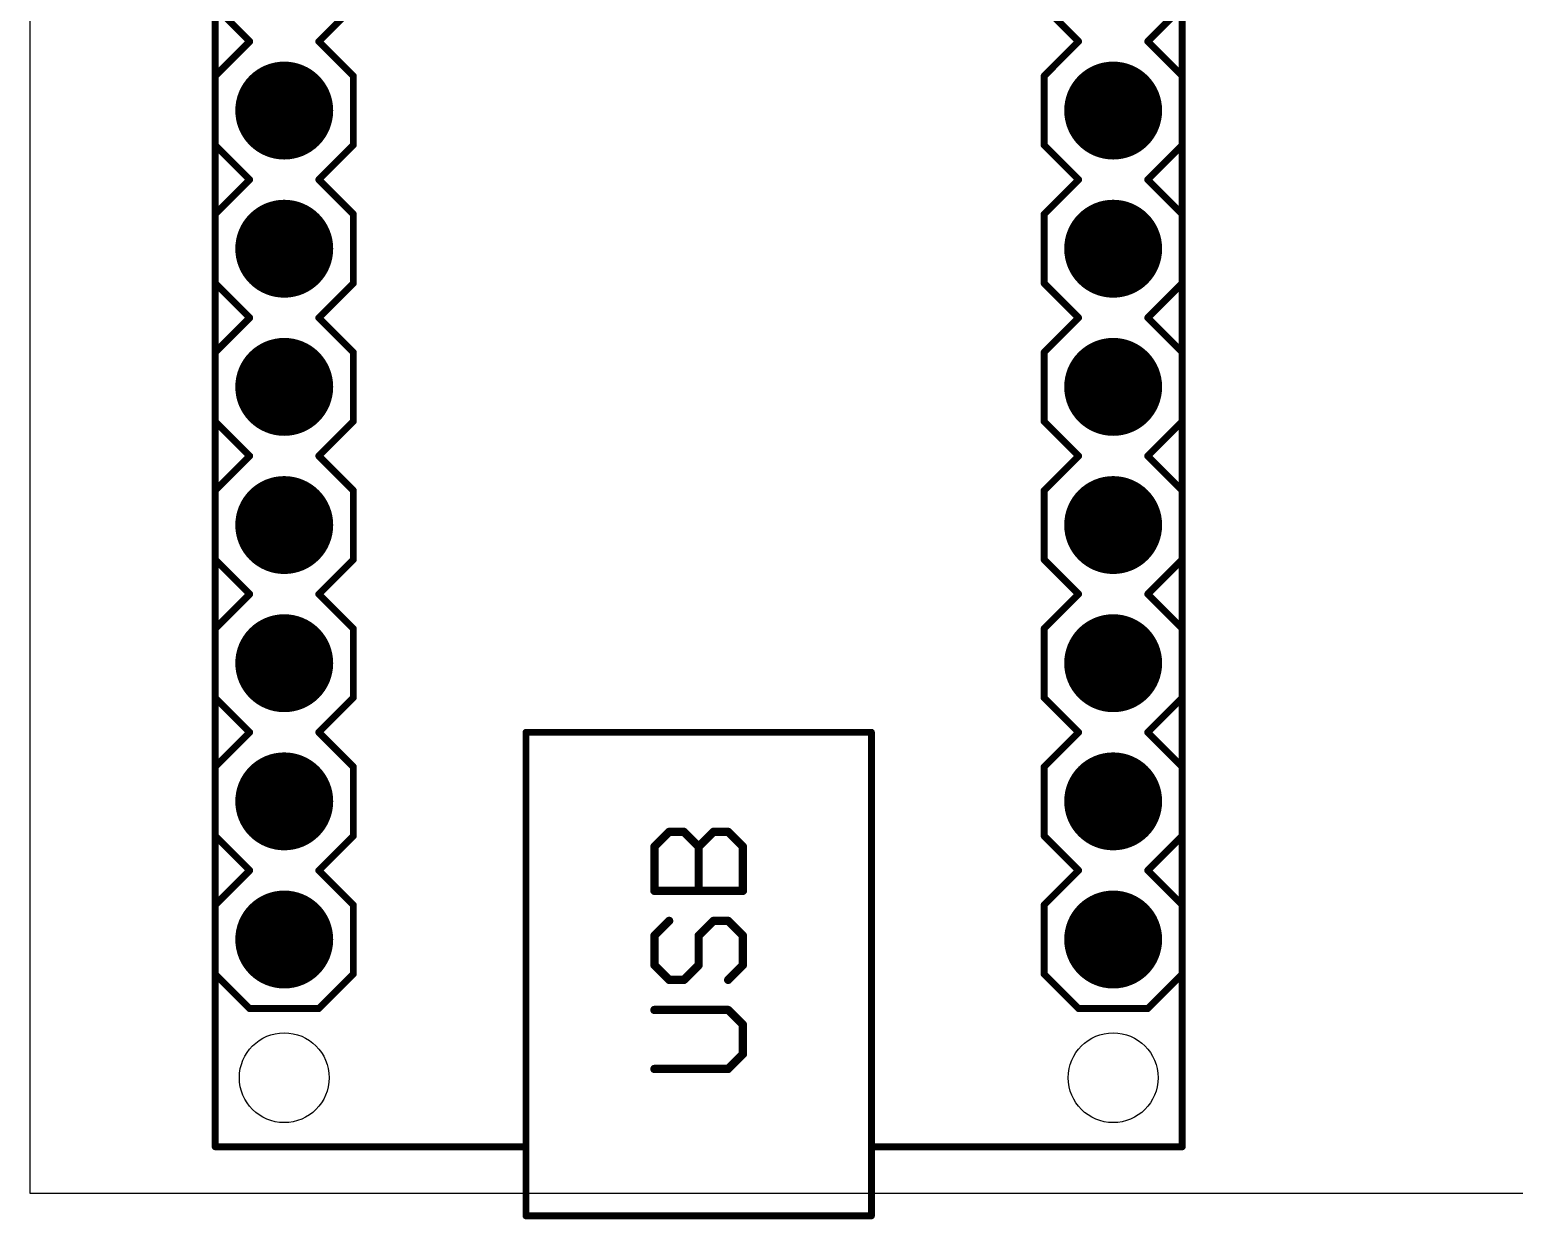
# Model space of a CAD drawing. Extents: x 0 to 61.3, y -0.5 to 69.
# Drawn here: x 0 to 27.3, y -0.48 to 21.39 of the extents above; entities that cross this region are included whole.
import ezdxf

# ---------------------------------------------------------------- set-up
doc = ezdxf.new("R2010")
doc.units = 0
for name, color, linetype in [('17', 82, 'CONTINUOUS'), ('20', 7, 'CONTINUOUS'), ('21', 253, 'CONTINUOUS')]:
    doc.layers.add(name, color=color, linetype=linetype)

# ---------------------------------------------------------------- blocks, each defined once
blk = doc.blocks.new('ROUNDP')
at = {"const_width": 0.5}
blk.add_lwpolyline([(0, -0.25, 1), (0, 0.25, 1), (0, -0.25)], format="xyb", dxfattribs=at)

msp = doc.modelspace()

# ---------------------------------------------------------------- linework, layer by layer
at = {"layer": '20'}
for p, q in [((0, 69), (0, 0)), ((0, 0), (60, 0))]:
    msp.add_line(p, q, dxfattribs=at)
for centre in [(4.68, 2.12), (19.92, 2.12)]:
    msp.add_circle(centre, 0.8255, dxfattribs=at)
at = {"layer": '21'}
for points, const_width in [([(3.41, 34.505), (3.41, 17.995)], 0.127), ([(3.41, 21.805), (4.045, 21.17)], 0.127), ([(5.315, 21.17), (5.95, 21.805)], 0.127), ([(19.285, 21.17), (18.65, 21.805)], 0.127), ([(20.555, 21.17), (21.19, 21.805)], 0.127), ([(21.19, 20.535), (21.19, 21.805)], 0.127), ([(4.045, 21.17), (3.41, 20.535)], 0.127), ([(5.95, 20.535), (5.315, 21.17)], 0.127), ([(18.65, 20.535), (19.285, 21.17)], 0.127), ([(21.19, 20.535), (20.555, 21.17)], 0.127), ([(5.95, 19.265), (5.95, 20.535)], 0.127), ([(18.65, 19.265), (18.65, 20.535)], 0.127), ([(21.19, 19.265), (21.19, 20.535)], 0.127), ([(3.41, 19.265), (4.045, 18.63)], 0.127), ([(5.315, 18.63), (5.95, 19.265)], 0.127), ([(19.285, 18.63), (18.65, 19.265)], 0.127), ([(20.555, 18.63), (21.19, 19.265)], 0.127), ([(21.19, 17.995), (21.19, 19.265)], 0.127), ([(4.045, 18.63), (3.41, 17.995)], 0.127), ([(5.95, 17.995), (5.315, 18.63)], 0.127), ([(18.65, 17.995), (19.285, 18.63)], 0.127), ([(21.19, 17.995), (20.555, 18.63)], 0.127), ([(3.41, 17.995), (3.41, 10.375)], 0.127), ([(5.95, 16.725), (5.95, 17.995)], 0.127), ([(18.65, 16.725), (18.65, 17.995)], 0.127), ([(21.19, 16.725), (21.19, 17.995)], 0.127), ([(3.41, 16.725), (4.045, 16.09)], 0.127), ([(5.315, 16.09), (5.95, 16.725)], 0.127), ([(19.285, 16.09), (18.65, 16.725)], 0.127), ([(20.555, 16.09), (21.19, 16.725)], 0.127), ([(21.19, 15.455), (21.19, 16.725)], 0.127), ([(4.045, 16.09), (3.41, 15.455)], 0.127), ([(5.95, 15.455), (5.315, 16.09)], 0.127), ([(18.65, 15.455), (19.285, 16.09)], 0.127), ([(21.19, 15.455), (20.555, 16.09)], 0.127), ([(5.95, 14.185), (5.95, 15.455)], 0.127), ([(18.65, 14.185), (18.65, 15.455)], 0.127), ([(21.19, 14.185), (21.19, 15.455)], 0.127), ([(3.41, 14.185), (4.045, 13.55)], 0.127), ([(5.315, 13.55), (5.95, 14.185)], 0.127), ([(19.285, 13.55), (18.65, 14.185)], 0.127), ([(20.555, 13.55), (21.19, 14.185)], 0.127), ([(21.19, 12.915), (21.19, 14.185)], 0.127), ([(4.045, 13.55), (3.41, 12.915)], 0.127), ([(5.95, 12.915), (5.315, 13.55)], 0.127), ([(18.65, 12.915), (19.285, 13.55)], 0.127), ([(21.19, 12.915), (20.555, 13.55)], 0.127), ([(5.95, 11.645), (5.95, 12.915)], 0.127), ([(18.65, 11.645), (18.65, 12.915)], 0.127), ([(21.19, 10.375), (21.19, 12.915)], 0.127), ([(3.41, 11.645), (4.045, 11.01)], 0.127), ([(5.315, 11.01), (5.95, 11.645)], 0.127), ([(18.65, 11.645), (19.285, 11.01)], 0.127), ([(21.19, 11.645), (20.555, 11.01)], 0.127), ([(4.045, 11.01), (3.41, 10.375)], 0.127), ([(5.95, 10.375), (5.315, 11.01)], 0.127), ([(19.285, 11.01), (18.65, 10.375)], 0.127), ([(21.19, 10.375), (20.555, 11.01)], 0.127), ([(3.41, 10.375), (3.41, 9.105)], 0.127), ([(5.95, 9.105), (5.95, 10.375)], 0.127), ([(18.65, 10.375), (18.65, 9.105)], 0.127), ([(21.19, 9.105), (21.19, 10.375)], 0.127), ([(3.41, 9.105), (3.41, 7.835)], 0.127), ([(3.41, 9.105), (4.045, 8.47)], 0.127), ([(5.315, 8.47), (5.95, 9.105)], 0.127), ([(18.65, 9.105), (19.285, 8.47)], 0.127), ([(20.555, 8.47), (21.19, 9.105)], 0.127), ([(21.19, 7.835), (21.19, 9.105)], 0.127), ([(4.045, 8.47), (3.41, 7.835)], 0.127), ([(5.95, 7.835), (5.315, 8.47)], 0.127), ([(9.125, 0.85), (9.125, 8.47)], 0.127), ([(9.125, 8.47), (15.475, 8.47)], 0.127), ([(15.475, 8.47), (15.475, 0.85)], 0.127), ([(19.285, 8.47), (18.65, 7.835)], 0.127), ([(21.19, 7.835), (20.555, 8.47)], 0.127), ([(3.41, 7.835), (3.41, 6.565)], 0.127), ([(5.95, 6.565), (5.95, 7.835)], 0.127), ([(18.65, 7.835), (18.65, 6.565)], 0.127), ([(21.19, 6.565), (21.19, 7.835)], 0.127), ([(3.41, 6.565), (3.41, 5.295)], 0.127), ([(3.41, 6.565), (4.045, 5.93)], 0.127), ([(5.315, 5.93), (5.95, 6.565)], 0.127), ([(11.4858, 6.3683), (11.757, 6.6394)], 0.1524), ([(11.757, 6.6394), (12.0281, 6.6394)], 0.1524), ([(12.0281, 6.6394), (12.2993, 6.3683)], 0.1524), ([(12.2993, 6.3683), (12.5705, 6.6394)], 0.1524), ([(12.5705, 6.6394), (12.8416, 6.6394)], 0.1524), ([(12.8416, 6.6394), (13.1128, 6.3683)], 0.1524), ([(18.65, 6.565), (19.285, 5.93)], 0.127), ([(20.555, 5.93), (21.19, 6.565)], 0.127), ([(21.19, 5.295), (21.19, 6.565)], 0.127), ([(11.4858, 5.5548), (11.4858, 6.3683)], 0.1524), ([(12.2993, 5.5548), (12.2993, 6.3683)], 0.1524), ([(13.1128, 6.3683), (13.1128, 5.5548)], 0.1524), ([(4.045, 5.93), (3.41, 5.295)], 0.127), ([(5.95, 5.295), (5.315, 5.93)], 0.127), ([(19.285, 5.93), (18.65, 5.295)], 0.127), ([(21.19, 5.295), (20.555, 5.93)], 0.127), ([(13.1128, 5.5548), (11.4858, 5.5548)], 0.1524), ([(3.41, 5.295), (3.41, 4.025)], 0.127), ([(5.95, 4.025), (5.95, 5.295)], 0.127), ([(18.65, 5.295), (18.65, 4.025)], 0.127), ([(21.19, 4.025), (21.19, 5.295)], 0.127), ([(11.757, 5.0023), (11.4858, 4.7311)], 0.1524), ([(12.2993, 4.7311), (12.5705, 5.0023)], 0.1524), ([(12.5705, 5.0023), (12.8416, 5.0023)], 0.1524), ([(12.8416, 5.0023), (13.1128, 4.7311)], 0.1524), ([(11.4858, 4.7311), (11.4858, 4.1888)], 0.1524), ([(12.2993, 4.1888), (12.2993, 4.7311)], 0.1524), ([(13.1128, 4.7311), (13.1128, 4.1888)], 0.1524), ([(11.4858, 4.1888), (11.757, 3.9176)], 0.1524), ([(12.0281, 3.9176), (12.2993, 4.1888)], 0.1524), ([(13.1128, 4.1888), (12.8416, 3.9176)], 0.1524), ([(3.41, 4.025), (3.41, 0.85)], 0.127), ([(3.41, 4.025), (4.045, 3.39)], 0.127), ([(5.315, 3.39), (5.95, 4.025)], 0.127), ([(11.757, 3.9176), (12.0281, 3.9176)], 0.1524), ([(18.65, 4.025), (19.285, 3.39)], 0.127), ([(20.555, 3.39), (21.19, 4.025)], 0.127), ([(21.19, 0.85), (21.19, 4.025)], 0.127), ([(4.045, 3.39), (5.315, 3.39)], 0.127), ([(12.8416, 3.3651), (11.4858, 3.3651)], 0.1524), ([(13.1128, 3.094), (12.8416, 3.3651)], 0.1524), ([(19.285, 3.39), (20.555, 3.39)], 0.127), ([(13.1128, 2.5516), (13.1128, 3.094)], 0.1524), ([(12.8416, 2.2805), (13.1128, 2.5516)], 0.1524), ([(11.4858, 2.2805), (12.8416, 2.2805)], 0.1524), ([(3.41, 0.85), (9.125, 0.85)], 0.127), ([(9.125, 0.85), (9.125, -0.42)], 0.127), ([(15.475, 0.85), (21.19, 0.85)], 0.127), ([(15.475, -0.42), (15.475, 0.85)], 0.127), ([(9.125, -0.42), (15.475, -0.42)], 0.127)]:
    msp.add_lwpolyline(points, dxfattribs=dict(at, const_width=const_width))
for points, const_width in [([(4.0675, 21.1475, 1), (4.0225, 21.1925)], 0.0635), ([(4.0225, 21.1475, 1), (4.0675, 21.1925)], 0.0635), ([(5.3375, 21.1925, 1), (5.2925, 21.1475)], 0.0635), ([(5.2925, 21.1925, 1), (5.3375, 21.1475)], 0.0635), ([(19.3075, 21.1475, 1), (19.2625, 21.1925)], 0.0635), ([(19.2625, 21.1475, 1), (19.3075, 21.1925)], 0.0635), ([(20.5775, 21.1925, 1), (20.5325, 21.1475)], 0.0635), ([(20.5325, 21.1925, 1), (20.5775, 21.1475)], 0.0635), ([(3.3875, 20.5575, 1), (3.4325, 20.5125)], 0.0635), ([(5.9817, 20.535, 1), (5.9183, 20.535)], 0.0635), ([(5.9275, 20.5125, 1), (5.9725, 20.5575)], 0.0635), ([(18.6275, 20.5575, 1), (18.6725, 20.5125)], 0.0635), ([(18.6818, 20.535, 1), (18.6183, 20.535)], 0.0635), ([(21.2218, 20.535, 1), (21.1583, 20.535)], 0.0635), ([(21.1583, 20.535, 1), (21.2218, 20.535)], 0.0635), ([(21.1675, 20.5125, 1), (21.2125, 20.5575)], 0.0635), ([(3.4325, 19.2875, 1), (3.3875, 19.2425)], 0.0635), ([(5.9183, 19.265, 1), (5.9817, 19.265)], 0.0635), ([(5.9725, 19.2425, 1), (5.9275, 19.2875)], 0.0635), ([(18.6725, 19.2875, 1), (18.6275, 19.2425)], 0.0635), ([(18.6183, 19.265, 1), (18.6818, 19.265)], 0.0635), ([(21.2218, 19.265, 1), (21.1583, 19.265)], 0.0635), ([(21.1583, 19.265, 1), (21.2218, 19.265)], 0.0635), ([(21.2125, 19.2425, 1), (21.1675, 19.2875)], 0.0635), ([(4.0675, 18.6075, 1), (4.0225, 18.6525)], 0.0635), ([(4.0225, 18.6075, 1), (4.0675, 18.6525)], 0.0635), ([(5.3375, 18.6525, 1), (5.2925, 18.6075)], 0.0635), ([(5.2925, 18.6525, 1), (5.3375, 18.6075)], 0.0635), ([(19.3075, 18.6075, 1), (19.2625, 18.6525)], 0.0635), ([(19.2625, 18.6075, 1), (19.3075, 18.6525)], 0.0635), ([(20.5775, 18.6525, 1), (20.5325, 18.6075)], 0.0635), ([(20.5325, 18.6525, 1), (20.5775, 18.6075)], 0.0635), ([(3.4418, 17.995, 1), (3.3782, 17.995)], 0.0635), ([(3.3875, 18.0175, 1), (3.4325, 17.9725)], 0.0635), ([(3.3782, 17.995, 1), (3.4418, 17.995)], 0.0635), ([(5.9817, 17.995, 1), (5.9183, 17.995)], 0.0635), ([(5.9275, 17.9725, 1), (5.9725, 18.0175)], 0.0635), ([(18.6275, 18.0175, 1), (18.6725, 17.9725)], 0.0635), ([(18.6818, 17.995, 1), (18.6183, 17.995)], 0.0635), ([(21.2218, 17.995, 1), (21.1583, 17.995)], 0.0635), ([(21.1583, 17.995, 1), (21.2218, 17.995)], 0.0635), ([(21.1675, 17.9725, 1), (21.2125, 18.0175)], 0.0635), ([(3.4325, 16.7475, 1), (3.3875, 16.7025)], 0.0635), ([(5.9183, 16.725, 1), (5.9817, 16.725)], 0.0635), ([(5.9725, 16.7025, 1), (5.9275, 16.7475)], 0.0635), ([(18.6725, 16.7475, 1), (18.6275, 16.7025)], 0.0635), ([(18.6183, 16.725, 1), (18.6818, 16.725)], 0.0635), ([(21.2218, 16.725, 1), (21.1583, 16.725)], 0.0635), ([(21.1583, 16.725, 1), (21.2218, 16.725)], 0.0635), ([(21.2125, 16.7025, 1), (21.1675, 16.7475)], 0.0635), ([(4.0675, 16.0675, 1), (4.0225, 16.1125)], 0.0635), ([(4.0225, 16.0675, 1), (4.0675, 16.1125)], 0.0635), ([(5.3375, 16.1125, 1), (5.2925, 16.0675)], 0.0635), ([(5.2925, 16.1125, 1), (5.3375, 16.0675)], 0.0635), ([(19.3075, 16.0675, 1), (19.2625, 16.1125)], 0.0635), ([(19.2625, 16.0675, 1), (19.3075, 16.1125)], 0.0635), ([(20.5775, 16.1125, 1), (20.5325, 16.0675)], 0.0635), ([(20.5325, 16.1125, 1), (20.5775, 16.0675)], 0.0635), ([(3.3875, 15.4775, 1), (3.4325, 15.4325)], 0.0635), ([(5.9817, 15.455, 1), (5.9183, 15.455)], 0.0635), ([(5.9275, 15.4325, 1), (5.9725, 15.4775)], 0.0635), ([(18.6275, 15.4775, 1), (18.6725, 15.4325)], 0.0635), ([(18.6818, 15.455, 1), (18.6183, 15.455)], 0.0635), ([(21.2218, 15.455, 1), (21.1583, 15.455)], 0.0635), ([(21.1583, 15.455, 1), (21.2218, 15.455)], 0.0635), ([(21.1675, 15.4325, 1), (21.2125, 15.4775)], 0.0635), ([(3.4325, 14.2075, 1), (3.3875, 14.1625)], 0.0635), ([(5.9183, 14.185, 1), (5.9817, 14.185)], 0.0635), ([(5.9725, 14.1625, 1), (5.9275, 14.2075)], 0.0635), ([(18.6725, 14.2075, 1), (18.6275, 14.1625)], 0.0635), ([(18.6183, 14.185, 1), (18.6818, 14.185)], 0.0635), ([(21.2218, 14.185, 1), (21.1583, 14.185)], 0.0635), ([(21.1583, 14.185, 1), (21.2218, 14.185)], 0.0635), ([(21.2125, 14.1625, 1), (21.1675, 14.2075)], 0.0635), ([(4.0675, 13.5275, 1), (4.0225, 13.5725)], 0.0635), ([(4.0225, 13.5275, 1), (4.0675, 13.5725)], 0.0635), ([(5.3375, 13.5725, 1), (5.2925, 13.5275)], 0.0635), ([(5.2925, 13.5725, 1), (5.3375, 13.5275)], 0.0635), ([(19.3075, 13.5275, 1), (19.2625, 13.5725)], 0.0635), ([(19.2625, 13.5275, 1), (19.3075, 13.5725)], 0.0635), ([(20.5775, 13.5725, 1), (20.5325, 13.5275)], 0.0635), ([(20.5325, 13.5725, 1), (20.5775, 13.5275)], 0.0635), ([(3.3875, 12.9375, 1), (3.4325, 12.8925)], 0.0635), ([(5.9817, 12.915, 1), (5.9183, 12.915)], 0.0635), ([(5.9275, 12.8925, 1), (5.9725, 12.9375)], 0.0635), ([(18.6275, 12.9375, 1), (18.6725, 12.8925)], 0.0635), ([(18.6818, 12.915, 1), (18.6183, 12.915)], 0.0635), ([(21.2218, 12.915, 1), (21.1583, 12.915)], 0.0635), ([(21.1583, 12.915, 1), (21.2218, 12.915)], 0.0635), ([(21.1675, 12.8925, 1), (21.2125, 12.9375)], 0.0635), ([(3.4325, 11.6675, 1), (3.3875, 11.6225)], 0.0635), ([(5.9183, 11.645, 1), (5.9817, 11.645)], 0.0635), ([(5.9725, 11.6225, 1), (5.9275, 11.6675)], 0.0635), ([(18.6725, 11.6675, 1), (18.6275, 11.6225)], 0.0635), ([(18.6183, 11.645, 1), (18.6818, 11.645)], 0.0635), ([(21.2125, 11.6225, 1), (21.1675, 11.6675)], 0.0635), ([(4.0675, 10.9875, 1), (4.0225, 11.0325)], 0.0635), ([(4.0225, 10.9875, 1), (4.0675, 11.0325)], 0.0635), ([(5.3375, 11.0325, 1), (5.2925, 10.9875)], 0.0635), ([(5.2925, 11.0325, 1), (5.3375, 10.9875)], 0.0635), ([(19.3075, 10.9875, 1), (19.2625, 11.0325)], 0.0635), ([(19.2625, 10.9875, 1), (19.3075, 11.0325)], 0.0635), ([(20.5775, 11.0325, 1), (20.5325, 10.9875)], 0.0635), ([(20.5325, 11.0325, 1), (20.5775, 10.9875)], 0.0635), ([(3.4418, 10.375, 1), (3.3782, 10.375)], 0.0635), ([(3.3875, 10.3975, 1), (3.4325, 10.3525)], 0.0635), ([(3.3782, 10.375, 1), (3.4418, 10.375)], 0.0635), ([(5.9817, 10.375, 1), (5.9183, 10.375)], 0.0635), ([(5.9275, 10.3525, 1), (5.9725, 10.3975)], 0.0635), ([(18.6275, 10.3975, 1), (18.6725, 10.3525)], 0.0635), ([(18.6818, 10.375, 1), (18.6183, 10.375)], 0.0635), ([(21.2218, 10.375, 1), (21.1583, 10.375)], 0.0635), ([(21.1583, 10.375, 1), (21.2218, 10.375)], 0.0635), ([(21.1675, 10.3525, 1), (21.2125, 10.3975)], 0.0635), ([(3.4418, 9.105, 1), (3.3782, 9.105)], 0.0635), ([(3.4325, 9.1275, 1), (3.3875, 9.0825)], 0.0635), ([(3.3782, 9.105, 1), (3.4418, 9.105)], 0.0635), ([(5.9183, 9.105, 1), (5.9817, 9.105)], 0.0635), ([(5.9725, 9.0825, 1), (5.9275, 9.1275)], 0.0635), ([(18.6725, 9.1275, 1), (18.6275, 9.0825)], 0.0635), ([(18.6183, 9.105, 1), (18.6818, 9.105)], 0.0635), ([(21.2218, 9.105, 1), (21.1583, 9.105)], 0.0635), ([(21.1583, 9.105, 1), (21.2218, 9.105)], 0.0635), ([(21.2125, 9.0825, 1), (21.1675, 9.1275)], 0.0635), ([(4.0675, 8.4475, 1), (4.0225, 8.4925)], 0.0635), ([(4.0225, 8.4475, 1), (4.0675, 8.4925)], 0.0635), ([(5.3375, 8.4925, 1), (5.2925, 8.4475)], 0.0635), ([(5.2925, 8.4925, 1), (5.3375, 8.4475)], 0.0635), ([(9.1568, 8.47, 1), (9.0932, 8.47)], 0.0635), ([(9.125, 8.5018, 1), (9.125, 8.4383)], 0.0635), ([(15.5068, 8.47, 1), (15.4433, 8.47)], 0.0635), ([(15.475, 8.4383, 1), (15.475, 8.5018)], 0.0635), ([(19.3075, 8.4475, 1), (19.2625, 8.4925)], 0.0635), ([(19.2625, 8.4475, 1), (19.3075, 8.4925)], 0.0635), ([(20.5775, 8.4925, 1), (20.5325, 8.4475)], 0.0635), ([(20.5325, 8.4925, 1), (20.5775, 8.4475)], 0.0635), ([(3.4418, 7.835, 1), (3.3782, 7.835)], 0.0635), ([(3.3875, 7.8575, 1), (3.4325, 7.8125)], 0.0635), ([(3.3782, 7.835, 1), (3.4418, 7.835)], 0.0635), ([(5.9817, 7.835, 1), (5.9183, 7.835)], 0.0635), ([(5.9275, 7.8125, 1), (5.9725, 7.8575)], 0.0635), ([(18.6275, 7.8575, 1), (18.6725, 7.8125)], 0.0635), ([(18.6818, 7.835, 1), (18.6183, 7.835)], 0.0635), ([(21.2218, 7.835, 1), (21.1583, 7.835)], 0.0635), ([(21.1583, 7.835, 1), (21.2218, 7.835)], 0.0635), ([(21.1675, 7.8125, 1), (21.2125, 7.8575)], 0.0635), ([(3.4325, 6.5875, 1), (3.3875, 6.5425)], 0.0635), ([(3.4418, 6.565, 1), (3.3782, 6.565)], 0.0635), ([(3.3782, 6.565, 1), (3.4418, 6.565)], 0.0635), ([(5.9183, 6.565, 1), (5.9817, 6.565)], 0.0635), ([(5.9725, 6.5425, 1), (5.9275, 6.5875)], 0.0635), ([(11.757, 6.6775, 1), (11.757, 6.6013)], 0.0762), ([(11.7839, 6.6125, 1), (11.73, 6.6664)], 0.0762), ([(12.0551, 6.6664, 1), (12.0012, 6.6125)], 0.0762), ([(12.0281, 6.6013, 1), (12.0281, 6.6775)], 0.0762), ([(12.5705, 6.6775, 1), (12.5705, 6.6013)], 0.0762), ([(12.5974, 6.6125, 1), (12.5435, 6.6664)], 0.0762), ([(12.8686, 6.6664, 1), (12.8147, 6.6125)], 0.0762), ([(12.8416, 6.6013, 1), (12.8416, 6.6775)], 0.0762), ([(18.6725, 6.5875, 1), (18.6275, 6.5425)], 0.0635), ([(18.6183, 6.565, 1), (18.6818, 6.565)], 0.0635), ([(21.2218, 6.565, 1), (21.1583, 6.565)], 0.0635), ([(21.1583, 6.565, 1), (21.2218, 6.565)], 0.0635), ([(21.2125, 6.5425, 1), (21.1675, 6.5875)], 0.0635), ([(11.5239, 6.3683, 1), (11.4477, 6.3683)], 0.0762), ([(11.4589, 6.3952, 1), (11.5128, 6.3413)], 0.0762), ([(12.3374, 6.3683, 1), (12.2612, 6.3683)], 0.0762), ([(12.2724, 6.3952, 1), (12.3262, 6.3413)], 0.0762), ([(12.2724, 6.3413, 1), (12.3262, 6.3952)], 0.0762), ([(13.1509, 6.3683, 1), (13.0747, 6.3683)], 0.0762), ([(13.0859, 6.3413, 1), (13.1397, 6.3952)], 0.0762), ([(4.0675, 5.9075, 1), (4.0225, 5.9525)], 0.0635), ([(4.0225, 5.9075, 1), (4.0675, 5.9525)], 0.0635), ([(5.3375, 5.9525, 1), (5.2925, 5.9075)], 0.0635), ([(5.2925, 5.9525, 1), (5.3375, 5.9075)], 0.0635), ([(19.3075, 5.9075, 1), (19.2625, 5.9525)], 0.0635), ([(19.2625, 5.9075, 1), (19.3075, 5.9525)], 0.0635), ([(20.5775, 5.9525, 1), (20.5325, 5.9075)], 0.0635), ([(20.5325, 5.9525, 1), (20.5775, 5.9075)], 0.0635), ([(11.4858, 5.5929, 1), (11.4858, 5.5167)], 0.0762), ([(11.4477, 5.5548, 1), (11.5239, 5.5548)], 0.0762), ([(12.2612, 5.5548, 1), (12.3374, 5.5548)], 0.0762), ([(13.0747, 5.5548, 1), (13.1509, 5.5548)], 0.0762), ([(13.1128, 5.5167, 1), (13.1128, 5.5929)], 0.0762), ([(3.4418, 5.295, 1), (3.3782, 5.295)], 0.0635), ([(3.3875, 5.3175, 1), (3.4325, 5.2725)], 0.0635), ([(3.3782, 5.295, 1), (3.4418, 5.295)], 0.0635), ([(5.9817, 5.295, 1), (5.9183, 5.295)], 0.0635), ([(5.9275, 5.2725, 1), (5.9725, 5.3175)], 0.0635), ([(18.6275, 5.3175, 1), (18.6725, 5.2725)], 0.0635), ([(18.6818, 5.295, 1), (18.6183, 5.295)], 0.0635), ([(21.2218, 5.295, 1), (21.1583, 5.295)], 0.0635), ([(21.1583, 5.295, 1), (21.2218, 5.295)], 0.0635), ([(21.1675, 5.2725, 1), (21.2125, 5.3175)], 0.0635), ([(11.7839, 4.9753, 1), (11.73, 5.0292)], 0.0762), ([(12.5705, 5.0404, 1), (12.5705, 4.9642)], 0.0762), ([(12.5974, 4.9753, 1), (12.5435, 5.0292)], 0.0762), ([(12.8686, 5.0292, 1), (12.8147, 4.9753)], 0.0762), ([(12.8416, 4.9642, 1), (12.8416, 5.0404)], 0.0762), ([(11.5239, 4.7311, 1), (11.4477, 4.7311)], 0.0762), ([(11.4589, 4.7581, 1), (11.5128, 4.7042)], 0.0762), ([(12.3374, 4.7311, 1), (12.2612, 4.7311)], 0.0762), ([(12.2724, 4.7581, 1), (12.3262, 4.7042)], 0.0762), ([(13.1509, 4.7311, 1), (13.0747, 4.7311)], 0.0762), ([(13.0859, 4.7042, 1), (13.1397, 4.7581)], 0.0762), ([(11.5128, 4.2157, 1), (11.4589, 4.1618)], 0.0762), ([(11.4477, 4.1888, 1), (11.5239, 4.1888)], 0.0762), ([(12.2612, 4.1888, 1), (12.3374, 4.1888)], 0.0762), ([(12.3262, 4.1618, 1), (12.2724, 4.2157)], 0.0762), ([(13.0747, 4.1888, 1), (13.1509, 4.1888)], 0.0762), ([(13.1397, 4.1618, 1), (13.0859, 4.2157)], 0.0762), ([(3.4418, 4.025, 1), (3.3782, 4.025)], 0.0635), ([(3.4325, 4.0475, 1), (3.3875, 4.0025)], 0.0635), ([(3.3782, 4.025, 1), (3.4418, 4.025)], 0.0635), ([(5.9183, 4.025, 1), (5.9817, 4.025)], 0.0635), ([(5.9725, 4.0025, 1), (5.9275, 4.0475)], 0.0635), ([(11.757, 3.9557, 1), (11.757, 3.8795)], 0.0762), ([(11.73, 3.8907, 1), (11.7839, 3.9446)], 0.0762), ([(12.0012, 3.9446, 1), (12.0551, 3.8907)], 0.0762), ([(12.0281, 3.8795, 1), (12.0281, 3.9557)], 0.0762), ([(12.8147, 3.9446, 1), (12.8686, 3.8907)], 0.0762), ([(18.6725, 4.0475, 1), (18.6275, 4.0025)], 0.0635), ([(18.6183, 4.025, 1), (18.6818, 4.025)], 0.0635), ([(21.2218, 4.025, 1), (21.1583, 4.025)], 0.0635), ([(21.1583, 4.025, 1), (21.2218, 4.025)], 0.0635), ([(21.2125, 4.0025, 1), (21.1675, 4.0475)], 0.0635), ([(4.045, 3.4218, 1), (4.045, 3.3582)], 0.0635), ([(4.0225, 3.3675, 1), (4.0675, 3.4125)], 0.0635), ([(5.2925, 3.4125, 1), (5.3375, 3.3675)], 0.0635), ([(5.315, 3.3582, 1), (5.315, 3.4218)], 0.0635), ([(11.4858, 3.4032, 1), (11.4858, 3.327)], 0.0762), ([(12.8686, 3.3921, 1), (12.8147, 3.3382)], 0.0762), ([(12.8416, 3.327, 1), (12.8416, 3.4032)], 0.0762), ([(19.285, 3.4218, 1), (19.285, 3.3582)], 0.0635), ([(19.2625, 3.3675, 1), (19.3075, 3.4125)], 0.0635), ([(20.5325, 3.4125, 1), (20.5775, 3.3675)], 0.0635), ([(20.555, 3.3582, 1), (20.555, 3.4218)], 0.0635), ([(13.1509, 3.094, 1), (13.0747, 3.094)], 0.0762), ([(13.0859, 3.067, 1), (13.1397, 3.1209)], 0.0762), ([(13.0747, 2.5516, 1), (13.1509, 2.5516)], 0.0762), ([(13.1397, 2.5247, 1), (13.0859, 2.5786)], 0.0762), ([(11.4858, 2.3186, 1), (11.4858, 2.2424)], 0.0762), ([(12.8147, 2.3074, 1), (12.8686, 2.2535)], 0.0762), ([(12.8416, 2.2424, 1), (12.8416, 2.3186)], 0.0762), ([(3.3782, 0.85, 1), (3.4418, 0.85)], 0.0635), ([(3.41, 0.8818, 1), (3.41, 0.8183)], 0.0635), ([(9.1568, 0.85, 1), (9.0932, 0.85)], 0.0635), ([(9.0932, 0.85, 1), (9.1568, 0.85)], 0.0635), ([(9.125, 0.8183, 1), (9.125, 0.8818)], 0.0635), ([(15.475, 0.8818, 1), (15.475, 0.8183)], 0.0635), ([(15.5068, 0.85, 1), (15.4433, 0.85)], 0.0635), ([(15.4433, 0.85, 1), (15.5068, 0.85)], 0.0635), ([(21.1583, 0.85, 1), (21.2218, 0.85)], 0.0635), ([(21.19, 0.8183, 1), (21.19, 0.8818)], 0.0635), ([(9.0932, -0.42, 1), (9.1568, -0.42)], 0.0635), ([(9.125, -0.3883, 1), (9.125, -0.4518)], 0.0635), ([(15.4433, -0.42, 1), (15.5068, -0.42)], 0.0635), ([(15.475, -0.4518, 1), (15.475, -0.3883)], 0.0635)]:
    msp.add_lwpolyline(points, format="xyb", dxfattribs=dict(at, const_width=const_width))

# ---------------------------------------------------------------- block references
at = {"layer": '17', "xscale": 1.8, "yscale": 1.8, "rotation": 90}
for p in [(4.68, 19.9), (4.68, 19.9), (19.92, 19.9), (19.92, 19.9), (4.68, 17.36), (4.68, 17.36), (19.92, 17.36), (19.92, 17.36), (4.68, 14.82), (4.68, 14.82), (19.92, 14.82), (19.92, 14.82), (4.68, 12.28), (4.68, 12.28), (19.92, 12.28), (19.92, 12.28), (4.68, 9.74), (4.68, 9.74), (19.92, 9.74), (19.92, 9.74), (4.68, 7.2), (4.68, 7.2), (19.92, 7.2), (19.92, 7.2), (4.68, 4.66), (4.68, 4.66), (19.92, 4.66), (19.92, 4.66)]:
    msp.add_blockref('ROUNDP', p, dxfattribs=at)

doc.saveas('drawing.dxf')
